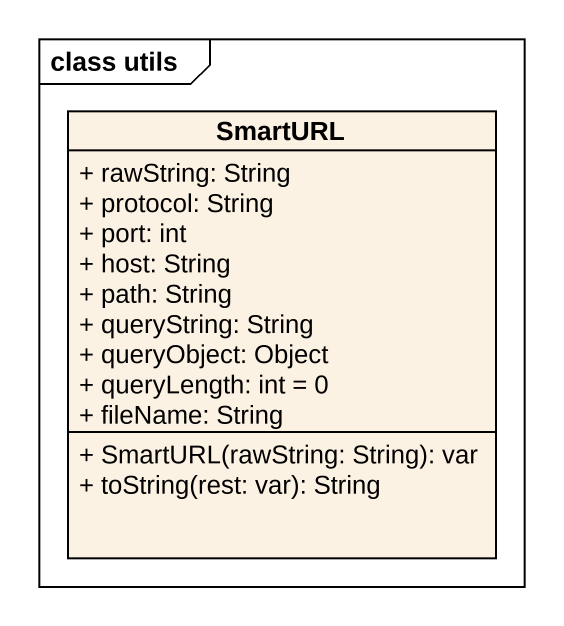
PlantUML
@startuml
mainframe class utils
hide circle
hide empty members
skinparam classAttributeIconSize 0
class SmartURL {
  + rawString: String
  + protocol: String
  + port: int
  + host: String
  + path: String
  + queryString: String
  + queryObject: Object
  + queryLength: int = 0
  + fileName: String
  + SmartURL(rawString: String): var
  + toString(rest: var): String
}
@enduml
